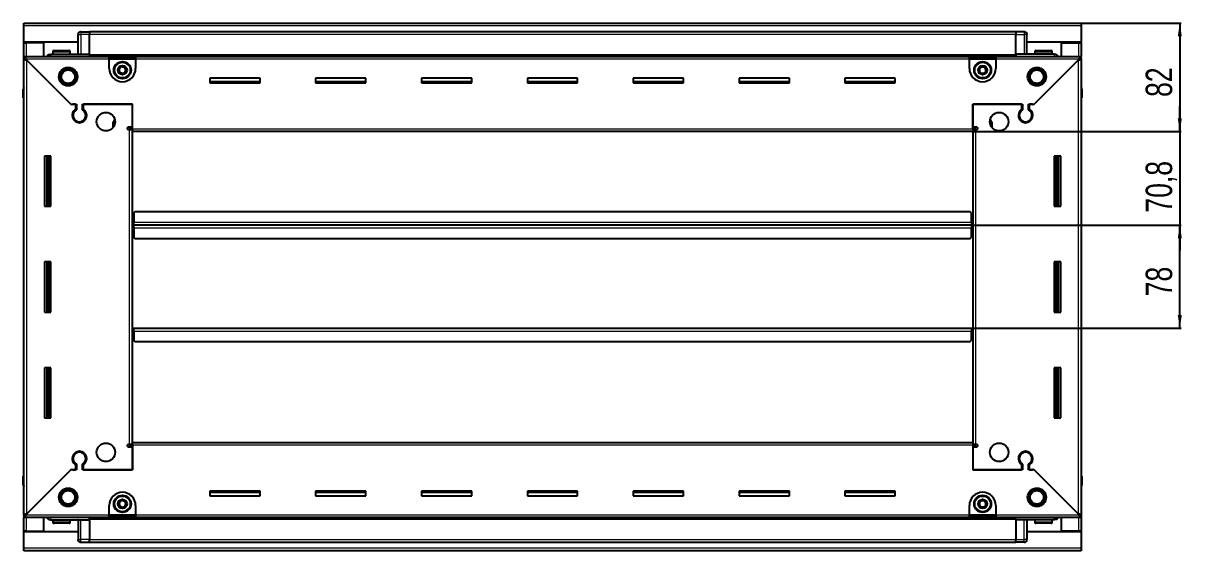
# Model space of a CAD drawing. Header units: millimetres. Extents: x 834 to 4032, y -97 to 1802.
# Drawn here: x 3157 to 4032, y 1277 to 1676 of the extents above; entities that cross this region are included whole.
import ezdxf

# ---------------------------------------------------------------- set-up
doc = ezdxf.new("R2010")
doc.units = ezdxf.units.MM
doc.layers.add('FORMAT', color=7, linetype='Continuous')
doc.styles.add('SLDTEXTSTYLE0', font='TXT', dxfattribs={"width": 0.75})
doc.dimstyles.new('SLDDIMSTYLE0', dxfattribs={"dimtxt": 20, "dimasz": 10, "dimexe": 0, "dimexo": 0.0625, "dimgap": 5, "dimtad": 2, "dimdec": 1, "dimrnd": 1e-09, "dimzin": 12, "dimdsep": 46, "dimtxsty": 'SLDTEXTSTYLE0', "dimsah": 1, "dimcen": 0.09, "dimadec": 0, "dimazin": 3, "dimtfac": 1, "dimtofl": 0, "dimtmove": 0, "dimatfit": 3, "dimfxl": 0, "dimfrac": 2, "dimtolj": 1, "dimtzin": 12, "dimarcsym": 0})
doc.dimstyles.new('SLDDIMSTYLE1', dxfattribs={"dimtxt": 20, "dimasz": 10, "dimexe": 0, "dimexo": 0.0625, "dimgap": 5, "dimtad": 2, "dimdec": 1, "dimrnd": 1e-09, "dimzin": 12, "dimdsep": 46, "dimtxsty": 'SLDTEXTSTYLE0', "dimsah": 1, "dimcen": 0.09, "dimadec": 0, "dimazin": 3, "dimtfac": 1, "dimtmove": 0, "dimatfit": 0, "dimfxl": 0, "dimfrac": 2, "dimtolj": 1, "dimtzin": 12, "dimarcsym": 0})

# ---------------------------------------------------------------- blocks, each defined once
blk = doc.blocks.new('_D_5')
at = {"layer": 'FORMAT'}
for p, q in [((3956.28, 1676.26), (4031.77, 1676.26)), ((4030.77, 1676.26), (4030.77, 1594.26)), ((3874.28, 1594.26), (4031.77, 1594.26))]:
    blk.add_line(p, q, dxfattribs=at)
for points in [[(4030.77, 1676.26), (4029.23, 1666.26), (4032.31, 1666.26)], [(4030.77, 1594.26), (4032.31, 1604.26), (4029.23, 1604.26)]]:
    blk.add_solid(points, dxfattribs=at)
at = {"layer": 'FORMAT', "insert": (4004.99, 1620.48), "char_height": 20, "attachment_point": 1, "rotation": 90, "style": 'SLDTEXTSTYLE0'}
blk.add_mtext('82', dxfattribs=at)
blk = doc.blocks.new('_D_6')
at = {"layer": 'FORMAT'}
for p, q in [((4030.77, 1594.26), (4030.77, 1613.49)), ((3874.28, 1594.26), (4031.77, 1594.26)), ((4030.77, 1594.26), (4030.77, 1523.51)), ((3873.28, 1523.51), (4031.77, 1523.51)), ((4030.77, 1523.51), (4030.77, 1504.28))]:
    blk.add_line(p, q, dxfattribs=at)
for points in [[(4030.77, 1594.26), (4032.31, 1604.26), (4029.23, 1604.26)], [(4030.77, 1523.51), (4029.23, 1513.51), (4032.31, 1513.51)]]:
    blk.add_solid(points, dxfattribs=at)
at = {"layer": 'FORMAT', "insert": (4004.99, 1533.02), "char_height": 20, "attachment_point": 1, "rotation": 90, "style": 'SLDTEXTSTYLE0'}
blk.add_mtext('70,8', dxfattribs=at)
blk = doc.blocks.new('_D_7')
at = {"layer": 'FORMAT'}
for p, q in [((3873.28, 1523.51), (4031.77, 1523.51)), ((4030.77, 1445.56), (4030.77, 1523.51)), ((3873.28, 1445.56), (4031.77, 1445.56))]:
    blk.add_line(p, q, dxfattribs=at)
for points in [[(4030.77, 1523.51), (4029.23, 1513.51), (4032.31, 1513.51)], [(4030.77, 1445.56), (4032.31, 1455.56), (4029.23, 1455.56)]]:
    blk.add_solid(points, dxfattribs=at)
at = {"layer": 'FORMAT', "insert": (4004.99, 1469.75), "char_height": 20, "attachment_point": 1, "rotation": 90, "style": 'SLDTEXTSTYLE0'}
blk.add_mtext('78', dxfattribs=at)

msp = doc.modelspace()

# ---------------------------------------------------------------- linework, layer by layer
at = {"color": 7, "linetype": 'Continuous', "lineweight": 25}
for p, q in [((3157.27, 1674.16), (3157.27, 1676.26)), ((3157.27, 1676.26), (3956.27, 1676.26)), ((3157.27, 1661.76), (3157.27, 1674.16)), ((3956.27, 1676.26), (3956.27, 1674.16)), ((3956.27, 1674.16), (3956.27, 1661.76)), ((3198.27, 1652.76), (3198.27, 1667.76)), ((3198.95, 1669.26), (3198.95, 1669.26)), ((3200.27, 1669.76), (3206.77, 1669.76)), ((3200.27, 1669.76), (3206.77, 1669.76)), ((3206.77, 1669.76), (3206.77, 1669.76)), ((3206.77, 1669.76), (3206.77, 1669.76)), ((3206.77, 1669.76), (3206.77, 1667.76)), ((3906.77, 1669.61), (3206.77, 1669.61)), ((3206.77, 1652.76), (3206.77, 1667.76)), ((3906.77, 1669.76), (3906.77, 1669.76)), ((3913.27, 1669.76), (3906.77, 1669.76)), ((3913.27, 1669.76), (3906.77, 1669.76)), ((3906.77, 1669.76), (3906.77, 1667.76)), ((3906.77, 1652.76), (3906.77, 1667.76)), ((3915.27, 1667.76), (3915.27, 1667.76)), ((3915.27, 1652.76), (3915.27, 1667.76)), ((3198.27, 1661.76), (3157.27, 1661.76)), ((3157.27, 1661.26), (3157.27, 1661.76)), ((3157.27, 1651.01), (3157.27, 1661.26)), ((3157.27, 1661.26), (3159.37, 1661.26)), ((3158.77, 1661.26), (3158.77, 1661.76)), ((3172.27, 1661.26), (3159.37, 1661.26)), ((3172.27, 1651.01), (3172.27, 1661.26)), ((3180.07, 1655.46), (3191.47, 1655.46)), ((3956.27, 1661.76), (3915.27, 1661.76)), ((3922.07, 1655.46), (3933.47, 1655.46)), ((3941.27, 1651.01), (3941.27, 1661.26)), ((3941.27, 1661.26), (3954.17, 1661.26)), ((3954.17, 1661.26), (3956.27, 1661.26)), ((3954.77, 1661.26), (3954.77, 1661.76)), ((3956.27, 1661.26), (3956.27, 1661.76)), ((3956.27, 1661.26), (3956.27, 1651.01)), ((3157.27, 1649.51), (3157.27, 1651.01)), ((3157.27, 1651.01), (3158.27, 1651.01)), ((3157.27, 1649.01), (3157.27, 1649.51)), ((3157.27, 1649.51), (3158.27, 1649.51)), ((3157.27, 1304.51), (3157.27, 1649.01)), ((3158.77, 1649.01), (3157.27, 1649.01)), ((3158.27, 1651.01), (3221.77, 1651.01)), ((3158.27, 1649.51), (3158.27, 1651.01)), ((3158.87, 1648.91), (3192.77, 1615.01)), ((3193.47, 1614.31), (3159.37, 1648.41)), ((3177.77, 1652.76), (3206.77, 1652.76)), ((3179.27, 1654.66), (3179.27, 1652.76)), ((3192.27, 1652.76), (3192.27, 1654.66)), ((3206.77, 1652.76), (3206.77, 1652.26)), ((3206.77, 1651.61), (3906.77, 1651.61)), ((3221.77, 1648.91), (3221.77, 1651.01)), ((3221.77, 1651.01), (3241.77, 1651.01)), ((3221.77, 1649.51), (3241.77, 1649.51)), ((3221.77, 1642.01), (3221.77, 1648.91)), ((3241.77, 1651.01), (3871.77, 1651.01)), ((3241.77, 1651.01), (3241.77, 1648.91)), ((3241.77, 1648.91), (3241.77, 1642.01)), ((3871.77, 1648.91), (3871.77, 1651.01)), ((3871.77, 1651.01), (3891.77, 1651.01)), ((3871.77, 1649.51), (3891.77, 1649.51)), ((3871.77, 1642.01), (3871.77, 1648.91)), ((3891.77, 1651.01), (3955.27, 1651.01)), ((3891.77, 1651.01), (3891.77, 1648.91)), ((3891.77, 1648.91), (3891.77, 1642.01)), ((3906.77, 1652.76), (3906.77, 1652.26)), ((3935.77, 1652.76), (3906.77, 1652.76)), ((3954.17, 1648.41), (3920.07, 1614.31)), ((3920.77, 1615.01), (3954.67, 1648.91)), ((3921.27, 1654.66), (3921.27, 1652.76)), ((3934.27, 1652.76), (3934.27, 1654.66)), ((3954.77, 1649.01), (3956.27, 1649.01)), ((3955.27, 1649.51), (3955.27, 1651.01)), ((3955.27, 1651.01), (3956.27, 1651.01)), ((3955.27, 1649.51), (3956.27, 1649.51)), ((3956.27, 1649.51), (3956.27, 1651.01)), ((3956.27, 1649.51), (3956.27, 1649.01)), ((3956.27, 1649.01), (3956.27, 1304.51)), ((3335.77, 1634.76), (3297.77, 1634.76)), ((3297.77, 1634.76), (3297.77, 1631.26)), ((3335.77, 1632.01), (3297.77, 1632.01)), ((3297.77, 1631.26), (3335.77, 1631.26)), ((3335.77, 1631.26), (3335.77, 1634.76)), ((3415.77, 1634.76), (3377.77, 1634.76)), ((3377.77, 1634.76), (3377.77, 1631.26)), ((3415.77, 1632.01), (3377.77, 1632.01)), ((3377.77, 1631.26), (3415.77, 1631.26)), ((3415.77, 1631.26), (3415.77, 1634.76)), ((3495.77, 1634.76), (3457.77, 1634.76)), ((3457.77, 1634.76), (3457.77, 1631.26)), ((3495.77, 1632.01), (3457.77, 1632.01)), ((3457.77, 1631.26), (3495.77, 1631.26)), ((3495.77, 1631.26), (3495.77, 1634.76)), ((3575.77, 1634.76), (3537.77, 1634.76)), ((3537.77, 1634.76), (3537.77, 1631.26)), ((3575.77, 1632.01), (3537.77, 1632.01)), ((3537.77, 1631.26), (3575.77, 1631.26)), ((3575.77, 1631.26), (3575.77, 1634.76)), ((3655.77, 1634.76), (3617.77, 1634.76)), ((3617.77, 1634.76), (3617.77, 1631.26)), ((3655.77, 1632.01), (3617.77, 1632.01)), ((3617.77, 1631.26), (3655.77, 1631.26)), ((3655.77, 1631.26), (3655.77, 1634.76)), ((3735.77, 1634.76), (3697.77, 1634.76)), ((3697.77, 1634.76), (3697.77, 1631.26)), ((3735.77, 1632.01), (3697.77, 1632.01)), ((3697.77, 1631.26), (3735.77, 1631.26)), ((3735.77, 1631.26), (3735.77, 1634.76)), ((3815.77, 1634.76), (3777.77, 1634.76)), ((3777.77, 1634.76), (3777.77, 1631.26)), ((3815.77, 1632.01), (3777.77, 1632.01)), ((3777.77, 1631.26), (3815.77, 1631.26)), ((3815.77, 1631.26), (3815.77, 1634.76)), ((3156.77, 1626.26), (3156.77, 1619.76)), ((3156.77, 1619.76), (3156.77, 1626.26)), ((3156.77, 1619.76), (3156.77, 1619.76)), ((3157.27, 1619.76), (3156.77, 1619.76)), ((3156.92, 1619.76), (3156.92, 1333.76)), ((3956.27, 1627.58), (3956.27, 1627.58)), ((3956.27, 1619.76), (3956.77, 1619.76)), ((3956.62, 1333.76), (3956.62, 1619.76)), ((3956.77, 1626.26), (3956.77, 1619.76)), ((3956.77, 1619.76), (3956.77, 1626.26)), ((3956.77, 1619.76), (3956.77, 1619.76)), ((3956.77, 1619.76), (3956.77, 1619.76)), ((3192.77, 1615.01), (3196.97, 1615.01)), ((3194.17, 1615.01), (3193.47, 1614.31)), ((3196.27, 1615.01), (3194.17, 1615.01)), ((3196.27, 1615.01), (3196.27, 1611.12)), ((3196.97, 1615.01), (3196.97, 1610.72)), ((3201.57, 1615.01), (3239.27, 1615.01)), ((3201.57, 1610.72), (3201.57, 1615.01)), ((3202.27, 1611.12), (3202.27, 1615.01)), ((3239.27, 1615.01), (3202.27, 1615.01)), ((3239.27, 1596.36), (3239.27, 1615.01)), ((3239.27, 1597.76), (3239.27, 1615.01)), ((3874.27, 1615.01), (3911.97, 1615.01)), ((3874.27, 1596.36), (3874.27, 1615.01)), ((3874.27, 1615.01), (3874.27, 1597.76)), ((3911.27, 1615.01), (3874.27, 1615.01)), ((3911.27, 1615.01), (3911.27, 1611.12)), ((3911.97, 1615.01), (3911.97, 1610.72)), ((3916.57, 1615.01), (3920.77, 1615.01)), ((3916.57, 1610.72), (3916.57, 1615.01)), ((3919.37, 1615.01), (3917.27, 1615.01)), ((3917.27, 1611.12), (3917.27, 1615.01)), ((3920.07, 1614.31), (3919.37, 1615.01)), ((3226.01, 1603.65), (3224.77, 1601.51)), ((3888.77, 1601.51), (3887.53, 1603.65)), ((3197.27, 1602.14), (3197.27, 1601.38)), ((3224.77, 1597.43), (3224.77, 1601.51)), ((3236.42, 1597.76), (3239.27, 1597.76)), ((3237.17, 1595.76), (3236.42, 1595.76)), ((3237.17, 1595.76), (3239.27, 1595.76)), ((3239.27, 1596.76), (3237.27, 1596.76)), ((3237.27, 1596.76), (3237.27, 1595.76)), ((3239.27, 1594.26), (3239.27, 1596.36)), ((3874.27, 1594.26), (3239.27, 1594.26)), ((3239.27, 1359.26), (3239.27, 1594.26)), ((3874.27, 1597.76), (3877.12, 1597.76)), ((3876.27, 1596.76), (3874.27, 1596.76)), ((3874.27, 1596.36), (3874.27, 1594.26)), ((3874.27, 1595.76), (3876.37, 1595.76)), ((3874.27, 1594.26), (3874.27, 1359.26)), ((3876.27, 1595.76), (3876.27, 1596.76)), ((3877.12, 1595.76), (3876.37, 1595.76)), ((3888.77, 1601.51), (3888.77, 1597.43)), ((3916.27, 1602.14), (3916.27, 1601.38)), ((3177.77, 1575.76), (3172.77, 1575.76)), ((3172.77, 1575.76), (3172.77, 1537.76)), ((3174.92, 1537.76), (3174.92, 1575.76)), ((3176.71, 1537.76), (3176.71, 1575.76)), ((3176.75, 1537.76), (3176.75, 1575.76)), ((3177.77, 1537.76), (3177.77, 1575.76)), ((3935.77, 1575.76), (3935.77, 1537.76)), ((3940.77, 1575.76), (3935.77, 1575.76)), ((3936.79, 1575.76), (3936.79, 1537.76)), ((3936.83, 1575.76), (3936.83, 1537.76)), ((3938.62, 1575.76), (3938.62, 1537.76)), ((3940.77, 1537.76), (3940.77, 1575.76)), ((3172.77, 1537.76), (3177.77, 1537.76)), ((3241.27, 1533.51), (3240.27, 1532.51)), ((3240.27, 1532.51), (3240.27, 1525.61)), ((3872.27, 1533.51), (3241.27, 1533.51)), ((3873.27, 1532.51), (3872.27, 1533.51)), ((3873.27, 1525.61), (3873.27, 1532.51)), ((3935.77, 1537.76), (3940.77, 1537.76)), ((3240.02, 1523.51), (3239.27, 1523.51)), ((3240.27, 1526.36), (3240.02, 1526.36)), ((3240.02, 1526.36), (3240.02, 1523.51)), ((3240.02, 1523.51), (3240.02, 1520.66)), ((3240.27, 1523.51), (3240.27, 1525.61)), ((3240.27, 1521.41), (3240.27, 1523.51)), ((3873.27, 1523.51), (3240.27, 1523.51)), ((3873.52, 1526.36), (3873.27, 1526.36)), ((3873.27, 1525.61), (3873.27, 1523.51)), ((3873.27, 1523.51), (3873.27, 1521.41)), ((3873.52, 1523.51), (3873.52, 1526.36)), ((3873.52, 1520.66), (3873.52, 1523.51)), ((3874.27, 1523.51), (3873.52, 1523.51)), ((3240.02, 1520.66), (3240.27, 1520.66)), ((3240.27, 1521.41), (3240.27, 1514.51)), ((3873.27, 1514.51), (3873.27, 1521.41)), ((3873.27, 1520.66), (3873.52, 1520.66)), ((3240.27, 1514.51), (3241.27, 1513.51)), ((3241.27, 1513.51), (3872.27, 1513.51)), ((3872.27, 1513.51), (3873.27, 1514.51)), ((3177.77, 1495.76), (3172.77, 1495.76)), ((3172.77, 1495.76), (3172.77, 1457.76)), ((3174.92, 1457.76), (3174.92, 1495.76)), ((3176.71, 1457.76), (3176.71, 1495.76)), ((3176.75, 1457.76), (3176.75, 1495.76)), ((3177.77, 1457.76), (3177.77, 1495.76)), ((3935.77, 1495.76), (3935.77, 1457.76)), ((3940.77, 1495.76), (3935.77, 1495.76)), ((3936.79, 1495.76), (3936.79, 1457.76)), ((3936.83, 1495.76), (3936.83, 1457.76)), ((3938.62, 1495.76), (3938.62, 1457.76)), ((3940.77, 1457.76), (3940.77, 1495.76)), ((3172.77, 1457.76), (3177.77, 1457.76)), ((3935.77, 1457.76), (3940.77, 1457.76)), ((3239.27, 1445.56), (3240.02, 1445.56)), ((3240.02, 1445.56), (3240.02, 1442.71)), ((3240.27, 1443.46), (3240.27, 1445.56)), ((3240.27, 1445.56), (3873.27, 1445.56)), ((3873.27, 1445.56), (3873.27, 1443.46)), ((3873.52, 1442.71), (3873.52, 1445.56)), ((3873.52, 1445.56), (3874.27, 1445.56)), ((3240.02, 1442.71), (3240.27, 1442.71)), ((3240.27, 1443.46), (3240.27, 1436.56)), ((3240.27, 1436.56), (3241.27, 1435.56)), ((3872.27, 1435.56), (3873.27, 1436.56)), ((3873.27, 1436.56), (3873.27, 1443.46)), ((3873.27, 1442.71), (3873.52, 1442.71)), ((3241.27, 1435.56), (3872.27, 1435.56)), ((3177.77, 1415.76), (3172.77, 1415.76)), ((3172.77, 1415.76), (3172.77, 1377.76)), ((3174.92, 1377.76), (3174.92, 1415.76)), ((3176.71, 1377.76), (3176.71, 1415.76)), ((3176.75, 1377.76), (3176.75, 1415.76)), ((3177.77, 1377.76), (3177.77, 1415.76)), ((3935.77, 1415.76), (3935.77, 1377.76)), ((3940.77, 1415.76), (3935.77, 1415.76)), ((3936.79, 1415.76), (3936.79, 1377.76)), ((3936.83, 1415.76), (3936.83, 1377.76)), ((3938.62, 1415.76), (3938.62, 1377.76)), ((3940.77, 1377.76), (3940.77, 1415.76)), ((3172.77, 1377.76), (3177.77, 1377.76)), ((3935.77, 1377.76), (3940.77, 1377.76)), ((3236.42, 1357.76), (3237.17, 1357.76)), ((3239.27, 1357.76), (3237.17, 1357.76)), ((3237.27, 1357.76), (3237.27, 1356.76)), ((3239.27, 1359.26), (3874.27, 1359.26)), ((3239.27, 1357.16), (3239.27, 1359.26)), ((3239.27, 1357.16), (3239.27, 1338.51)), ((3874.27, 1359.26), (3874.27, 1357.16)), ((3876.37, 1357.76), (3874.27, 1357.76)), ((3874.27, 1357.16), (3874.27, 1338.51)), ((3876.27, 1356.76), (3876.27, 1357.76)), ((3876.37, 1357.76), (3877.12, 1357.76)), ((3197.27, 1352.13), (3197.27, 1351.37)), ((3239.27, 1355.76), (3236.42, 1355.76)), ((3237.27, 1356.76), (3239.27, 1356.76)), ((3239.27, 1338.51), (3239.27, 1355.76)), ((3874.27, 1356.76), (3876.27, 1356.76)), ((3874.27, 1355.76), (3874.27, 1338.51)), ((3877.12, 1355.76), (3874.27, 1355.76)), ((3916.27, 1352.13), (3916.27, 1351.37)), ((3196.27, 1342.4), (3196.27, 1338.51)), ((3196.97, 1342.79), (3196.97, 1338.51)), ((3201.57, 1338.51), (3201.57, 1342.79)), ((3202.27, 1338.51), (3202.27, 1342.4)), ((3911.27, 1342.4), (3911.27, 1338.51)), ((3911.97, 1342.79), (3911.97, 1338.51)), ((3916.57, 1338.51), (3916.57, 1342.79)), ((3917.27, 1338.51), (3917.27, 1342.4)), ((3156.77, 1327.26), (3156.77, 1333.76)), ((3156.77, 1333.76), (3156.77, 1333.76)), ((3156.77, 1333.76), (3156.77, 1333.76)), ((3156.77, 1333.76), (3156.77, 1327.26)), ((3157.27, 1333.76), (3156.77, 1333.76)), ((3192.77, 1338.51), (3158.87, 1304.61)), ((3159.37, 1305.11), (3193.47, 1339.21)), ((3196.97, 1338.51), (3192.77, 1338.51)), ((3193.47, 1339.21), (3194.17, 1338.51)), ((3194.17, 1338.51), (3196.27, 1338.51)), ((3239.27, 1338.51), (3201.57, 1338.51)), ((3202.27, 1338.51), (3239.27, 1338.51)), ((3911.97, 1338.51), (3874.27, 1338.51)), ((3874.27, 1338.51), (3911.27, 1338.51)), ((3920.77, 1338.51), (3916.57, 1338.51)), ((3917.27, 1338.51), (3919.37, 1338.51)), ((3919.37, 1338.51), (3920.07, 1339.21)), ((3920.07, 1339.21), (3954.17, 1305.11)), ((3954.67, 1304.61), (3920.77, 1338.51)), ((3956.27, 1333.76), (3956.77, 1333.76)), ((3956.77, 1333.76), (3956.77, 1333.76)), ((3956.77, 1327.26), (3956.77, 1333.76)), ((3956.77, 1333.76), (3956.77, 1327.26)), ((3157.27, 1325.93), (3157.27, 1325.93)), ((3335.77, 1322.26), (3297.77, 1322.26)), ((3297.77, 1322.26), (3297.77, 1318.76)), ((3335.77, 1318.76), (3335.77, 1322.26)), ((3415.77, 1322.26), (3377.77, 1322.26)), ((3377.77, 1322.26), (3377.77, 1318.76)), ((3415.77, 1318.76), (3415.77, 1322.26)), ((3495.77, 1322.26), (3457.77, 1322.26)), ((3457.77, 1322.26), (3457.77, 1318.76)), ((3495.77, 1318.76), (3495.77, 1322.26)), ((3575.77, 1322.26), (3537.77, 1322.26)), ((3537.77, 1322.26), (3537.77, 1318.76)), ((3575.77, 1318.76), (3575.77, 1322.26)), ((3655.77, 1322.26), (3617.77, 1322.26)), ((3617.77, 1322.26), (3617.77, 1318.76)), ((3655.77, 1318.76), (3655.77, 1322.26)), ((3735.77, 1322.26), (3697.77, 1322.26)), ((3697.77, 1322.26), (3697.77, 1318.76)), ((3735.77, 1318.76), (3735.77, 1322.26)), ((3815.77, 1322.26), (3777.77, 1322.26)), ((3777.77, 1322.26), (3777.77, 1318.76)), ((3815.77, 1318.76), (3815.77, 1322.26)), ((3297.77, 1321.51), (3335.77, 1321.51)), ((3297.77, 1318.76), (3335.77, 1318.76)), ((3377.77, 1321.51), (3415.77, 1321.51)), ((3377.77, 1318.76), (3415.77, 1318.76)), ((3457.77, 1321.51), (3495.77, 1321.51)), ((3457.77, 1318.76), (3495.77, 1318.76)), ((3537.77, 1321.51), (3575.77, 1321.51)), ((3537.77, 1318.76), (3575.77, 1318.76)), ((3617.77, 1321.51), (3655.77, 1321.51)), ((3617.77, 1318.76), (3655.77, 1318.76)), ((3697.77, 1321.51), (3735.77, 1321.51)), ((3697.77, 1318.76), (3735.77, 1318.76)), ((3777.77, 1321.51), (3815.77, 1321.51)), ((3777.77, 1318.76), (3815.77, 1318.76)), ((3221.77, 1304.61), (3221.77, 1311.51)), ((3221.77, 1302.51), (3221.77, 1304.61)), ((3241.77, 1311.51), (3241.77, 1304.61)), ((3241.77, 1304.61), (3241.77, 1302.51)), ((3871.77, 1304.61), (3871.77, 1311.51)), ((3871.77, 1302.51), (3871.77, 1304.61)), ((3891.77, 1311.51), (3891.77, 1304.61)), ((3891.77, 1304.61), (3891.77, 1302.51)), ((3157.27, 1304.01), (3157.27, 1304.51)), ((3158.77, 1304.51), (3157.27, 1304.51)), ((3157.27, 1304.01), (3157.27, 1302.51)), ((3158.27, 1304.01), (3157.27, 1304.01)), ((3157.27, 1292.26), (3157.27, 1302.51)), ((3158.27, 1302.51), (3157.27, 1302.51)), ((3158.27, 1304.01), (3158.27, 1302.51)), ((3221.77, 1302.51), (3158.27, 1302.51)), ((3172.27, 1292.26), (3172.27, 1302.51)), ((3177.77, 1300.76), (3206.77, 1300.76)), ((3179.27, 1300.76), (3179.27, 1298.86)), ((3183.84, 1298.06), (3180.07, 1298.06)), ((3191.47, 1298.06), (3183.84, 1298.06)), ((3192.27, 1298.86), (3192.27, 1300.76)), ((3198.27, 1300.76), (3198.27, 1285.76)), ((3906.77, 1301.91), (3206.77, 1301.91)), ((3206.77, 1300.76), (3206.77, 1301.26)), ((3206.77, 1300.76), (3206.77, 1285.76)), ((3241.77, 1304.01), (3221.77, 1304.01)), ((3241.77, 1302.51), (3221.77, 1302.51)), ((3871.77, 1302.51), (3241.77, 1302.51)), ((3891.77, 1304.01), (3871.77, 1304.01)), ((3891.77, 1302.51), (3871.77, 1302.51)), ((3955.27, 1302.51), (3891.77, 1302.51)), ((3906.77, 1300.76), (3906.77, 1301.26)), ((3935.77, 1300.76), (3906.77, 1300.76)), ((3906.77, 1300.76), (3906.77, 1285.76)), ((3915.27, 1300.76), (3915.27, 1285.76)), ((3921.27, 1300.76), (3921.27, 1298.86)), ((3929.06, 1298.06), (3922.07, 1298.06)), ((3933.47, 1298.06), (3929.06, 1298.06)), ((3934.27, 1298.86), (3934.27, 1300.76)), ((3941.27, 1292.26), (3941.27, 1302.51)), ((3954.77, 1304.51), (3956.27, 1304.51)), ((3955.27, 1304.01), (3955.27, 1302.51)), ((3956.27, 1304.01), (3955.27, 1304.01)), ((3956.27, 1302.51), (3955.27, 1302.51)), ((3956.27, 1304.51), (3956.27, 1304.01)), ((3956.27, 1304.01), (3956.27, 1302.51)), ((3956.27, 1302.51), (3956.27, 1292.26)), ((3159.37, 1292.26), (3157.27, 1292.26)), ((3157.27, 1291.76), (3157.27, 1292.26)), ((3157.27, 1291.76), (3198.27, 1291.76)), ((3157.27, 1279.36), (3157.27, 1291.76)), ((3158.77, 1291.76), (3158.77, 1292.26)), ((3159.37, 1292.26), (3172.27, 1292.26)), ((3915.27, 1291.76), (3956.27, 1291.76)), ((3954.17, 1292.26), (3941.27, 1292.26)), ((3956.27, 1292.26), (3954.17, 1292.26)), ((3954.77, 1291.76), (3954.77, 1292.26)), ((3956.27, 1291.76), (3956.27, 1292.26)), ((3956.27, 1291.76), (3956.27, 1279.36)), ((3157.27, 1277.26), (3157.27, 1279.36)), ((3198.27, 1285.76), (3198.27, 1285.76)), ((3200.27, 1283.76), (3206.77, 1283.76)), ((3200.27, 1283.76), (3206.77, 1283.76)), ((3206.77, 1283.76), (3206.77, 1285.76)), ((3206.77, 1283.91), (3906.77, 1283.91)), ((3206.77, 1283.76), (3206.77, 1283.76)), ((3906.77, 1283.76), (3906.77, 1285.76)), ((3913.27, 1283.76), (3906.77, 1283.76)), ((3906.77, 1283.76), (3906.77, 1283.76)), ((3906.77, 1283.76), (3906.77, 1283.76)), ((3913.27, 1283.76), (3906.77, 1283.76)), ((3914.59, 1284.26), (3914.59, 1284.26)), ((3956.27, 1279.36), (3956.27, 1277.26)), ((3956.27, 1277.26), (3157.27, 1277.26))]:
    msp.add_line(p, q, dxfattribs=at)
at = {"color": 8, "linetype": 'Continuous', "lineweight": 18}
for p, q in [((3956.27, 1674.16), (3157.27, 1674.16)), ((3198.27, 1667.76), (3200.27, 1667.76)), ((3200.27, 1669.76), (3200.27, 1667.76)), ((3200.27, 1667.76), (3200.27, 1652.76)), ((3206.77, 1667.76), (3200.27, 1667.76)), ((3906.77, 1667.61), (3206.77, 1667.61)), ((3906.77, 1667.76), (3913.27, 1667.76)), ((3913.27, 1669.76), (3913.27, 1667.76)), ((3913.27, 1667.76), (3913.27, 1652.76)), ((3915.27, 1667.76), (3913.27, 1667.76)), ((3159.37, 1661.26), (3159.37, 1661.76)), ((3159.37, 1651.01), (3159.37, 1661.26)), ((3954.17, 1661.76), (3954.17, 1661.26)), ((3954.17, 1661.26), (3954.17, 1651.01)), ((3221.77, 1648.91), (3158.87, 1648.91)), ((3159.37, 1648.41), (3159.37, 1305.11)), ((3179.27, 1654.66), (3192.27, 1654.66)), ((3906.77, 1652.26), (3206.77, 1652.26)), ((3906.77, 1651.02), (3206.77, 1651.02)), ((3221.77, 1648.91), (3241.77, 1648.91)), ((3871.77, 1648.91), (3241.77, 1648.91)), ((3871.77, 1648.91), (3891.77, 1648.91)), ((3954.67, 1648.91), (3891.77, 1648.91)), ((3921.27, 1654.66), (3934.27, 1654.66)), ((3954.17, 1305.11), (3954.17, 1648.41)), ((3157.27, 1626.26), (3156.77, 1626.26)), ((3956.27, 1626.26), (3956.77, 1626.26)), ((3237.17, 1357.76), (3237.17, 1595.76)), ((3239.27, 1596.36), (3874.27, 1596.36)), ((3876.37, 1595.76), (3876.37, 1357.76)), ((3174.27, 1575.76), (3174.27, 1537.76)), ((3175.5, 1575.76), (3175.5, 1537.76)), ((3938.03, 1537.76), (3938.03, 1575.76)), ((3939.27, 1537.76), (3939.27, 1575.76)), ((3873.27, 1525.61), (3240.27, 1525.61)), ((3240.27, 1521.41), (3873.27, 1521.41)), ((3174.27, 1495.76), (3174.27, 1457.76)), ((3175.5, 1495.76), (3175.5, 1457.76)), ((3938.03, 1457.76), (3938.03, 1495.76)), ((3939.27, 1457.76), (3939.27, 1495.76)), ((3240.27, 1443.46), (3873.27, 1443.46)), ((3174.27, 1415.76), (3174.27, 1377.76)), ((3175.5, 1415.76), (3175.5, 1377.76)), ((3938.03, 1377.76), (3938.03, 1415.76)), ((3939.27, 1377.76), (3939.27, 1415.76)), ((3874.27, 1357.16), (3239.27, 1357.16)), ((3157.27, 1327.26), (3156.77, 1327.26)), ((3956.27, 1327.26), (3956.77, 1327.26)), ((3158.87, 1304.61), (3221.77, 1304.61)), ((3241.77, 1304.61), (3221.77, 1304.61)), ((3241.77, 1304.61), (3871.77, 1304.61)), ((3891.77, 1304.61), (3871.77, 1304.61)), ((3891.77, 1304.61), (3954.67, 1304.61)), ((3159.37, 1292.26), (3159.37, 1302.51)), ((3183.57, 1298.86), (3179.27, 1298.86)), ((3192.27, 1298.86), (3183.57, 1298.86)), ((3200.27, 1285.76), (3200.27, 1300.76)), ((3206.77, 1302.49), (3906.77, 1302.49)), ((3206.77, 1301.26), (3906.77, 1301.26)), ((3913.27, 1285.76), (3913.27, 1300.76)), ((3929.24, 1298.86), (3921.27, 1298.86)), ((3934.27, 1298.86), (3929.24, 1298.86)), ((3954.17, 1302.51), (3954.17, 1292.26)), ((3159.37, 1291.76), (3159.37, 1292.26)), ((3954.17, 1292.26), (3954.17, 1291.76)), ((3956.27, 1279.36), (3157.27, 1279.36)), ((3198.27, 1285.76), (3200.27, 1285.76)), ((3206.77, 1285.76), (3200.27, 1285.76)), ((3200.27, 1283.76), (3200.27, 1285.76)), ((3206.77, 1285.91), (3906.77, 1285.91)), ((3906.77, 1285.76), (3913.27, 1285.76)), ((3915.27, 1285.76), (3913.27, 1285.76)), ((3913.27, 1283.76), (3913.27, 1285.76))]:
    msp.add_line(p, q, dxfattribs=at)
at = {"color": 7, "linetype": 'Continuous', "lineweight": 25, "flags": 128}
for points in [[(3915.12, 1668.51), (3915.23, 1668.15), (3915.27, 1667.76)], [(3198.42, 1285.01), (3198.31, 1285.37), (3198.27, 1285.76)]]:
    msp.add_lwpolyline(points, dxfattribs=at)
at = {"color": 7, "linetype": 'Continuous', "lineweight": 25}
for centre, radius in [((3231.77, 1640.76), 6.5), ((3881.77, 1640.76), 6.5), ((3190.77, 1635.76), 7), ((3190.77, 1635.76), 6.02), ((3190.77, 1635.76), 5.1), ((3231.77, 1640.76), 3.46), ((3881.77, 1640.76), 3.46), ((3922.77, 1635.76), 7), ((3922.77, 1635.76), 6.03), ((3922.77, 1635.76), 5.1), ((3219.27, 1601.76), 7), ((3894.27, 1601.76), 7), ((3219.27, 1351.76), 7), ((3894.27, 1351.76), 7), ((3190.77, 1317.76), 7), ((3190.77, 1317.76), 6.02), ((3190.77, 1317.76), 5.1), ((3922.77, 1317.76), 7), ((3922.77, 1317.76), 6.03), ((3922.77, 1317.76), 5.1), ((3231.77, 1312.76), 6.5), ((3231.77, 1312.76), 3.46), ((3881.77, 1312.76), 6.5), ((3881.77, 1312.76), 3.46)]:
    msp.add_circle(centre, radius, dxfattribs=at)
at = {"color": 8, "linetype": 'Continuous', "lineweight": 18}
for centre in [(3231.77, 1640.76), (3881.77, 1640.76), (3231.77, 1312.76), (3881.77, 1312.76)]:
    msp.add_circle(centre, 5.7, dxfattribs=at)
at = {"color": 7, "linetype": 'Continuous', "lineweight": 25}
for centre, radius, start, end in [((3200.27, 1667.76), 2, 90, 180), ((3913.27, 1667.76), 2, 0, 90), ((3180.07, 1654.66), 0.8, 90, 180), ((3191.47, 1654.66), 0.8, 0, 90), ((3922.07, 1654.66), 0.8, 90, 180), ((3933.47, 1654.66), 0.8, 0, 90), ((3198.07, 1652.96), 0.2, 270, 0), ((3915.47, 1652.96), 0.2, 180, 270), ((3231.77, 1642.01), 10, 180, 270), ((3231.77, 1640.76), 2.5, 134.01559, 194.01559), ((3231.77, 1640.76), 2.5, 194.01559, 254.01559), ((3231.77, 1640.76), 2.5, 74.01559, 134.01559), ((3231.77, 1640.76), 2.5, 254.01559, 314.01559), ((3231.77, 1642.01), 10, 270, 0), ((3231.77, 1640.76), 2.5, 14.01559, 74.01559), ((3231.77, 1640.76), 2.5, 314.01559, 14.01559), ((3881.77, 1642.01), 10, 180, 270), ((3881.77, 1640.76), 2.5, 160.11158, 220.11158), ((3881.77, 1640.76), 2.5, 100.11158, 160.11158), ((3881.77, 1640.76), 2.5, 220.11158, 280.11158), ((3881.77, 1640.76), 2.5, 40.11158, 100.11158), ((3881.77, 1642.01), 10, 270, 0), ((3881.77, 1640.76), 2.5, 280.11158, 340.11158), ((3881.77, 1640.76), 2.5, 340.11158, 40.11158), ((3158.77, 1626.26), 2, 138.59038, 180), ((3954.77, 1626.26), 2, 33.78451, 41.40962), ((3954.77, 1626.26), 2, 0, 41.39416), ((3954.77, 1626.26), 2, 360, 19.56674), ((3199.27, 1606.51), 5.5, 123.05573, 56.94427), ((3914.27, 1606.51), 5.5, 123.05573, 56.94427), ((3199.27, 1606.51), 4.8, 118.63099, 61.36901), ((3914.27, 1606.51), 4.8, 118.63099, 61.36901), ((3236.42, 1596.76), 1, 90, 270), ((3877.12, 1596.76), 1, 270, 90), ((3236.42, 1356.76), 1, 90, 270), ((3877.12, 1356.76), 1, 270, 90), ((3199.27, 1347.01), 5.5, 303.05573, 236.94427), ((3199.27, 1347.01), 4.8, 298.63099, 241.36901), ((3914.27, 1347.01), 5.5, 303.05573, 236.94427), ((3914.27, 1347.01), 4.8, 298.63099, 241.36901), ((3158.77, 1327.26), 2, 180, 198.58003), ((3158.77, 1327.26), 2, 180, 221.39416), ((3158.77, 1327.26), 2, 213.94202, 221.40962), ((3954.77, 1327.26), 2, 318.59038, 0), ((3231.77, 1311.51), 10, 90, 180), ((3231.77, 1312.76), 2.5, 127.47401, 187.47401), ((3231.77, 1312.76), 2.5, 67.47401, 127.47401), ((3231.77, 1311.51), 10, 0, 90), ((3231.77, 1312.76), 2.5, 7.47401, 67.47401), ((3881.77, 1311.51), 10, 90, 180), ((3881.77, 1312.76), 2.5, 147.04236, 207.04236), ((3881.77, 1312.76), 2.5, 87.04236, 147.04236), ((3881.77, 1311.51), 10, 0, 90), ((3881.77, 1312.76), 2.5, 27.04236, 87.04236), ((3881.77, 1312.76), 2.5, 327.04236, 27.04236), ((3231.77, 1312.76), 2.5, 187.47401, 247.47401), ((3231.77, 1312.76), 2.5, 247.47401, 307.47401), ((3231.77, 1312.76), 2.5, 307.47401, 7.47401), ((3881.77, 1312.76), 2.5, 207.04236, 267.04236), ((3881.77, 1312.76), 2.5, 267.04236, 327.04236), ((3180.07, 1298.86), 0.8, 180, 270), ((3191.47, 1298.86), 0.8, 270, 360), ((3198.07, 1300.56), 0.2, 0, 90), ((3915.47, 1300.56), 0.2, 90, 180), ((3922.07, 1298.86), 0.8, 180, 270), ((3933.47, 1298.86), 0.8, 270, 360), ((3200.27, 1285.76), 2, 180, 270), ((3913.27, 1285.76), 2, 270, 0), ((3913.27, 1285.76), 2, 270, 288.58003), ((3913.27, 1285.76), 2, 303.94202, 311.40962)]:
    msp.add_arc(centre, radius, start, end, dxfattribs=at)
for points, knots in [([(3157.27, 1649.01), (3157.3, 1648.96), (3157.35, 1648.87), (3157.74, 1648.74), (3158.3, 1648.61), (3158.88, 1648.5), (3159.24, 1648.43), (3159.37, 1648.41)], [0, 0, 0, 0, 0.2302553, 0.4485219, 0.6667858, 0.8850496, 1, 1, 1, 1]), ([(3158.87, 1648.91), (3158.82, 1649.16), (3158.73, 1649.65), (3158.6, 1650.3), (3158.47, 1650.76), (3158.36, 1650.98), (3158.29, 1651), (3158.27, 1651.01)], [0, 0, 0, 0, 0.230255, 0.448522, 0.666786, 0.88505, 1, 1, 1, 1]), ([(3174.55, 1651.01), (3174.67, 1651.21), (3175.06, 1651.86), (3176.22, 1652.57), (3177.25, 1652.69), (3177.77, 1652.76)], [0, 0, 0, 0, 0.18225, 0.591125, 1, 1, 1, 1]), ([(3206.77, 1652.76), (3206.77, 1652.72), (3206.77, 1652.64), (3206.77, 1652.03), (3206.77, 1651.44), (3206.77, 1651.04), (3206.77, 1651.01)], [0, 0, 0, 0, 0.32291, 0.645819, 0.968729, 1, 1, 1, 1]), ([(3906.77, 1652.76), (3906.77, 1652.72), (3906.77, 1652.64), (3906.77, 1652.02), (3906.77, 1651.47), (3906.77, 1651.09), (3906.77, 1651.08)], [0, 0, 0, 0, 0.3302662, 0.6605324, 0.9907986, 1, 1, 1, 1]), ([(3938.98, 1651.01), (3938.86, 1651.21), (3938.48, 1651.86), (3937.32, 1652.57), (3936.29, 1652.69), (3935.77, 1652.76)], [0, 0, 0, 0, 0.18225, 0.591125, 1, 1, 1, 1]), ([(3954.17, 1648.41), (3954.42, 1648.45), (3954.92, 1648.54), (3955.56, 1648.68), (3956.02, 1648.81), (3956.24, 1648.92), (3956.26, 1648.98), (3956.27, 1649.01)], [0, 0, 0, 0, 0.230255, 0.448522, 0.666786, 0.88505, 1, 1, 1, 1]), ([(3955.27, 1651.01), (3955.22, 1650.98), (3955.13, 1650.93), (3955, 1650.54), (3954.87, 1649.98), (3954.76, 1649.4), (3954.69, 1649.03), (3954.67, 1648.91)], [0, 0, 0, 0, 0.230255, 0.448522, 0.666786, 0.88505, 1, 1, 1, 1]), ([(3228.99, 1641.55), (3229.36, 1641.91), (3230.06, 1642.58), (3230.75, 1643.25), (3231.07, 1643.56)], [0, 0, 0, 0, 0.534686, 1, 1, 1, 1]), ([(3229.69, 1638.75), (3229.61, 1639.09), (3229.41, 1639.88), (3229.17, 1640.85), (3229.02, 1641.43), (3228.99, 1641.55)], [0, 0, 0, 0, 0.362901, 0.866875, 1, 1, 1, 1]), ([(3232.47, 1637.96), (3231.97, 1638.1), (3231.04, 1638.36), (3230.12, 1638.63), (3229.69, 1638.75)], [0, 0, 0, 0, 0.534686, 1, 1, 1, 1]), ([(3231.07, 1643.56), (3231.57, 1643.42), (3232.49, 1643.15), (3233.42, 1642.89), (3233.84, 1642.76)], [0, 0, 0, 0, 0.534686, 1, 1, 1, 1]), ([(3234.54, 1639.96), (3234.17, 1639.6), (3233.48, 1638.93), (3232.79, 1638.27), (3232.47, 1637.96)], [0, 0, 0, 0, 0.534686, 1, 1, 1, 1]), ([(3233.84, 1642.76), (3233.88, 1642.64), (3234.02, 1642.06), (3234.26, 1641.1), (3234.46, 1640.3), (3234.54, 1639.96)], [0, 0, 0, 0, 0.133125, 0.637099, 1, 1, 1, 1]), ([(3878.93, 1640.25), (3878.97, 1640.37), (3879.17, 1640.93), (3879.51, 1641.87), (3879.79, 1642.64), (3879.91, 1642.96)], [0, 0, 0, 0, 0.133125, 0.637099, 1, 1, 1, 1]), ([(3880.79, 1638.04), (3880.45, 1638.44), (3879.83, 1639.17), (3879.21, 1639.91), (3878.93, 1640.25)], [0, 0, 0, 0, 0.534686, 1, 1, 1, 1]), ([(3879.91, 1642.96), (3880.42, 1643.06), (3881.37, 1643.22), (3882.31, 1643.39), (3882.75, 1643.47)], [0, 0, 0, 0, 0.534686, 1, 1, 1, 1]), ([(3883.63, 1638.55), (3883.12, 1638.46), (3882.17, 1638.29), (3881.23, 1638.12), (3880.79, 1638.04)], [0, 0, 0, 0, 0.534686, 1, 1, 1, 1]), ([(3882.75, 1643.47), (3883.08, 1643.08), (3883.7, 1642.34), (3884.32, 1641.61), (3884.61, 1641.26)], [0, 0, 0, 0, 0.534686, 1, 1, 1, 1]), ([(3884.61, 1641.26), (3884.49, 1640.94), (3884.21, 1640.17), (3883.87, 1639.23), (3883.67, 1638.67), (3883.63, 1638.55)], [0, 0, 0, 0, 0.362901, 0.866875, 1, 1, 1, 1]), ([(3229.1, 1313.86), (3229.2, 1313.94), (3229.68, 1314.3), (3230.47, 1314.91), (3231.12, 1315.41), (3231.39, 1315.62)], [0, 0, 0, 0, 0.133125, 0.637099, 1, 1, 1, 1]), ([(3229.48, 1311), (3229.41, 1311.51), (3229.29, 1312.47), (3229.16, 1313.42), (3229.1, 1313.86)], [0, 0, 0, 0, 0.534686, 1, 1, 1, 1]), ([(3231.39, 1315.62), (3231.87, 1315.42), (3232.76, 1315.05), (3233.65, 1314.68), (3234.06, 1314.51)], [0, 0, 0, 0, 0.534686, 1, 1, 1, 1]), ([(3234.06, 1314.51), (3234.13, 1314), (3234.25, 1313.05), (3234.38, 1312.09), (3234.44, 1311.65)], [0, 0, 0, 0, 0.534686, 1, 1, 1, 1]), ([(3878.89, 1312.91), (3879.17, 1313.34), (3879.69, 1314.15), (3880.21, 1314.95), (3880.46, 1315.33)], [0, 0, 0, 0, 0.534686, 1, 1, 1, 1]), ([(3880.46, 1315.33), (3880.58, 1315.32), (3881.18, 1315.29), (3882.17, 1315.24), (3883, 1315.2), (3883.34, 1315.18)], [0, 0, 0, 0, 0.133125, 0.637099, 1, 1, 1, 1]), ([(3883.34, 1315.18), (3883.57, 1314.72), (3884.01, 1313.86), (3884.45, 1313.01), (3884.65, 1312.61)], [0, 0, 0, 0, 0.5346859, 1, 1, 1, 1]), ([(3159.37, 1305.11), (3159.12, 1305.06), (3158.62, 1304.97), (3157.98, 1304.84), (3157.52, 1304.71), (3157.3, 1304.6), (3157.28, 1304.53), (3157.27, 1304.51)], [0, 0, 0, 0, 0.230255, 0.448522, 0.666786, 0.88505, 1, 1, 1, 1]), ([(3158.27, 1302.51), (3158.32, 1302.53), (3158.4, 1302.59), (3158.54, 1302.98), (3158.67, 1303.54), (3158.78, 1304.12), (3158.85, 1304.48), (3158.87, 1304.61)], [0, 0, 0, 0, 0.2302553, 0.4485219, 0.6667858, 0.8850496, 1, 1, 1, 1]), ([(3232.14, 1309.89), (3231.67, 1310.09), (3230.78, 1310.46), (3229.89, 1310.83), (3229.48, 1311)], [0, 0, 0, 0, 0.534686, 1, 1, 1, 1]), ([(3234.44, 1311.65), (3234.16, 1311.44), (3233.51, 1310.94), (3232.72, 1310.34), (3232.24, 1309.97), (3232.14, 1309.89)], [0, 0, 0, 0, 0.3629006, 0.8668753, 1, 1, 1, 1]), ([(3880.2, 1310.33), (3879.96, 1310.79), (3879.53, 1311.65), (3879.09, 1312.51), (3878.89, 1312.91)], [0, 0, 0, 0, 0.5346859, 1, 1, 1, 1]), ([(3883.08, 1310.19), (3882.74, 1310.2), (3881.92, 1310.25), (3880.92, 1310.3), (3880.32, 1310.33), (3880.2, 1310.33)], [0, 0, 0, 0, 0.362901, 0.866875, 1, 1, 1, 1]), ([(3884.65, 1312.61), (3884.37, 1312.18), (3883.85, 1311.37), (3883.32, 1310.56), (3883.08, 1310.19)], [0, 0, 0, 0, 0.5346859, 1, 1, 1, 1]), ([(3956.27, 1304.51), (3956.24, 1304.55), (3956.19, 1304.64), (3955.8, 1304.78), (3955.24, 1304.91), (3954.66, 1305.02), (3954.29, 1305.08), (3954.17, 1305.11)], [0, 0, 0, 0, 0.230255, 0.448522, 0.666786, 0.88505, 1, 1, 1, 1]), ([(3954.67, 1304.61), (3954.72, 1304.35), (3954.8, 1303.86), (3954.94, 1303.22), (3955.07, 1302.75), (3955.18, 1302.53), (3955.25, 1302.51), (3955.27, 1302.51)], [0, 0, 0, 0, 0.230255, 0.448522, 0.666786, 0.88505, 1, 1, 1, 1]), ([(3174.55, 1302.51), (3174.67, 1302.31), (3175.06, 1301.66), (3176.22, 1300.95), (3177.25, 1300.82), (3177.77, 1300.76)], [0, 0, 0, 0, 0.18225, 0.591125, 1, 1, 1, 1]), ([(3206.77, 1300.76), (3206.77, 1300.79), (3206.77, 1300.87), (3206.77, 1301.49), (3206.77, 1302.07), (3206.77, 1302.46), (3206.77, 1302.49)], [0, 0, 0, 0, 0.3242788, 0.6485576, 0.9728365, 1, 1, 1, 1]), ([(3906.77, 1300.76), (3906.77, 1300.79), (3906.77, 1300.87), (3906.77, 1301.49), (3906.77, 1302.05), (3906.77, 1302.42), (3906.77, 1302.43)], [0, 0, 0, 0, 0.3302672, 0.6605344, 0.9908016, 1, 1, 1, 1]), ([(3938.98, 1302.51), (3938.86, 1302.31), (3938.48, 1301.66), (3937.32, 1300.95), (3936.29, 1300.82), (3935.77, 1300.76)], [0, 0, 0, 0, 0.1822499, 0.5911249, 1, 1, 1, 1])]:
    msp.add_open_spline(points, degree=3, knots=knots, dxfattribs=at)
for points in [[(3158.87, 1648.91), (3158.82, 1648.99), (3158.72, 1649.14), (3158.57, 1649.34), (3158.42, 1649.48), (3158.32, 1649.5), (3158.27, 1649.51)], [(3158.77, 1649.01), (3158.78, 1648.96), (3158.8, 1648.86), (3158.93, 1648.71), (3159.13, 1648.56), (3159.29, 1648.46), (3159.37, 1648.41)], [(3954.17, 1648.41), (3954.25, 1648.46), (3954.4, 1648.56), (3954.6, 1648.71), (3954.74, 1648.86), (3954.76, 1648.96), (3954.77, 1649.01)], [(3955.27, 1649.51), (3955.22, 1649.5), (3955.12, 1649.48), (3954.97, 1649.34), (3954.82, 1649.14), (3954.72, 1648.99), (3954.67, 1648.91)], [(3158.27, 1304.01), (3158.32, 1304.02), (3158.42, 1304.03), (3158.57, 1304.17), (3158.72, 1304.37), (3158.82, 1304.53), (3158.87, 1304.61)], [(3159.37, 1305.11), (3159.29, 1305.06), (3159.13, 1304.96), (3158.93, 1304.81), (3158.8, 1304.66), (3158.78, 1304.56), (3158.77, 1304.51)], [(3954.77, 1304.51), (3954.76, 1304.56), (3954.74, 1304.66), (3954.6, 1304.81), (3954.4, 1304.96), (3954.25, 1305.06), (3954.17, 1305.11)], [(3954.67, 1304.61), (3954.72, 1304.53), (3954.82, 1304.37), (3954.97, 1304.17), (3955.12, 1304.03), (3955.22, 1304.02), (3955.27, 1304.01)]]:
    msp.add_open_spline(points, degree=3, dxfattribs=at)
at = {"color": 8, "linetype": 'Continuous', "lineweight": 18}
for points, knots in [([(3177.77, 1652.76), (3177.77, 1652.71), (3177.77, 1652.64), (3177.77, 1652.2), (3177.77, 1651.75), (3177.77, 1651.33), (3177.77, 1651.06), (3177.77, 1651.01)], [0, 0, 0, 0, 0.3597529, 0.5534142, 0.7511852, 0.9489563, 1, 1, 1, 1]), ([(3935.77, 1652.76), (3935.77, 1652.71), (3935.77, 1652.64), (3935.77, 1652.2), (3935.77, 1651.75), (3935.77, 1651.33), (3935.77, 1651.06), (3935.77, 1651.01)], [0, 0, 0, 0, 0.359753, 0.553414, 0.751185, 0.948956, 1, 1, 1, 1]), ([(3177.77, 1300.76), (3177.77, 1300.8), (3177.77, 1300.88), (3177.77, 1301.31), (3177.77, 1301.77), (3177.77, 1302.18), (3177.77, 1302.45), (3177.77, 1302.51)], [0, 0, 0, 0, 0.359753, 0.553414, 0.751185, 0.948956, 1, 1, 1, 1]), ([(3935.77, 1300.76), (3935.77, 1300.8), (3935.77, 1300.88), (3935.77, 1301.31), (3935.77, 1301.77), (3935.77, 1302.18), (3935.77, 1302.45), (3935.77, 1302.51)], [0, 0, 0, 0, 0.359753, 0.553414, 0.751185, 0.948956, 1, 1, 1, 1])]:
    msp.add_open_spline(points, degree=3, knots=knots, dxfattribs=at)

# ---------------------------------------------------------------- dimensions: what is measured, and where the dimension line sits
at = {"layer": 'FORMAT'}
for base, p1, p2, dimstyle, picture, middle in [((4030.77, 1594.26), (3956.27, 1676.26), (3874.27, 1594.26), 'SLDDIMSTYLE0', '_D_5', (4030.77, 1635.26)), ((4030.76933032, 1523.50706681), (3874.26897342, 1594.25706681), (3873.26897342, 1523.50706681), 'SLDDIMSTYLE1', '_D_6', (4030.76933032, 1558.88206681)), ((4030.76933032, 1523.50706681), (3873.26897342, 1445.55706681), (3873.26897342, 1523.50706681), 'SLDDIMSTYLE0', '_D_7', (4030.76933032, 1484.53206681))]:
    dim = msp.add_linear_dim(base=base, p1=p1, p2=p2, angle=90, dimstyle=dimstyle, dxfattribs=at)
    dim.commit()
    dim.dimension.update_dxf_attribs({"geometry": picture, "text_midpoint": middle, "dimtype": 160})

doc.saveas('drawing.dxf')
